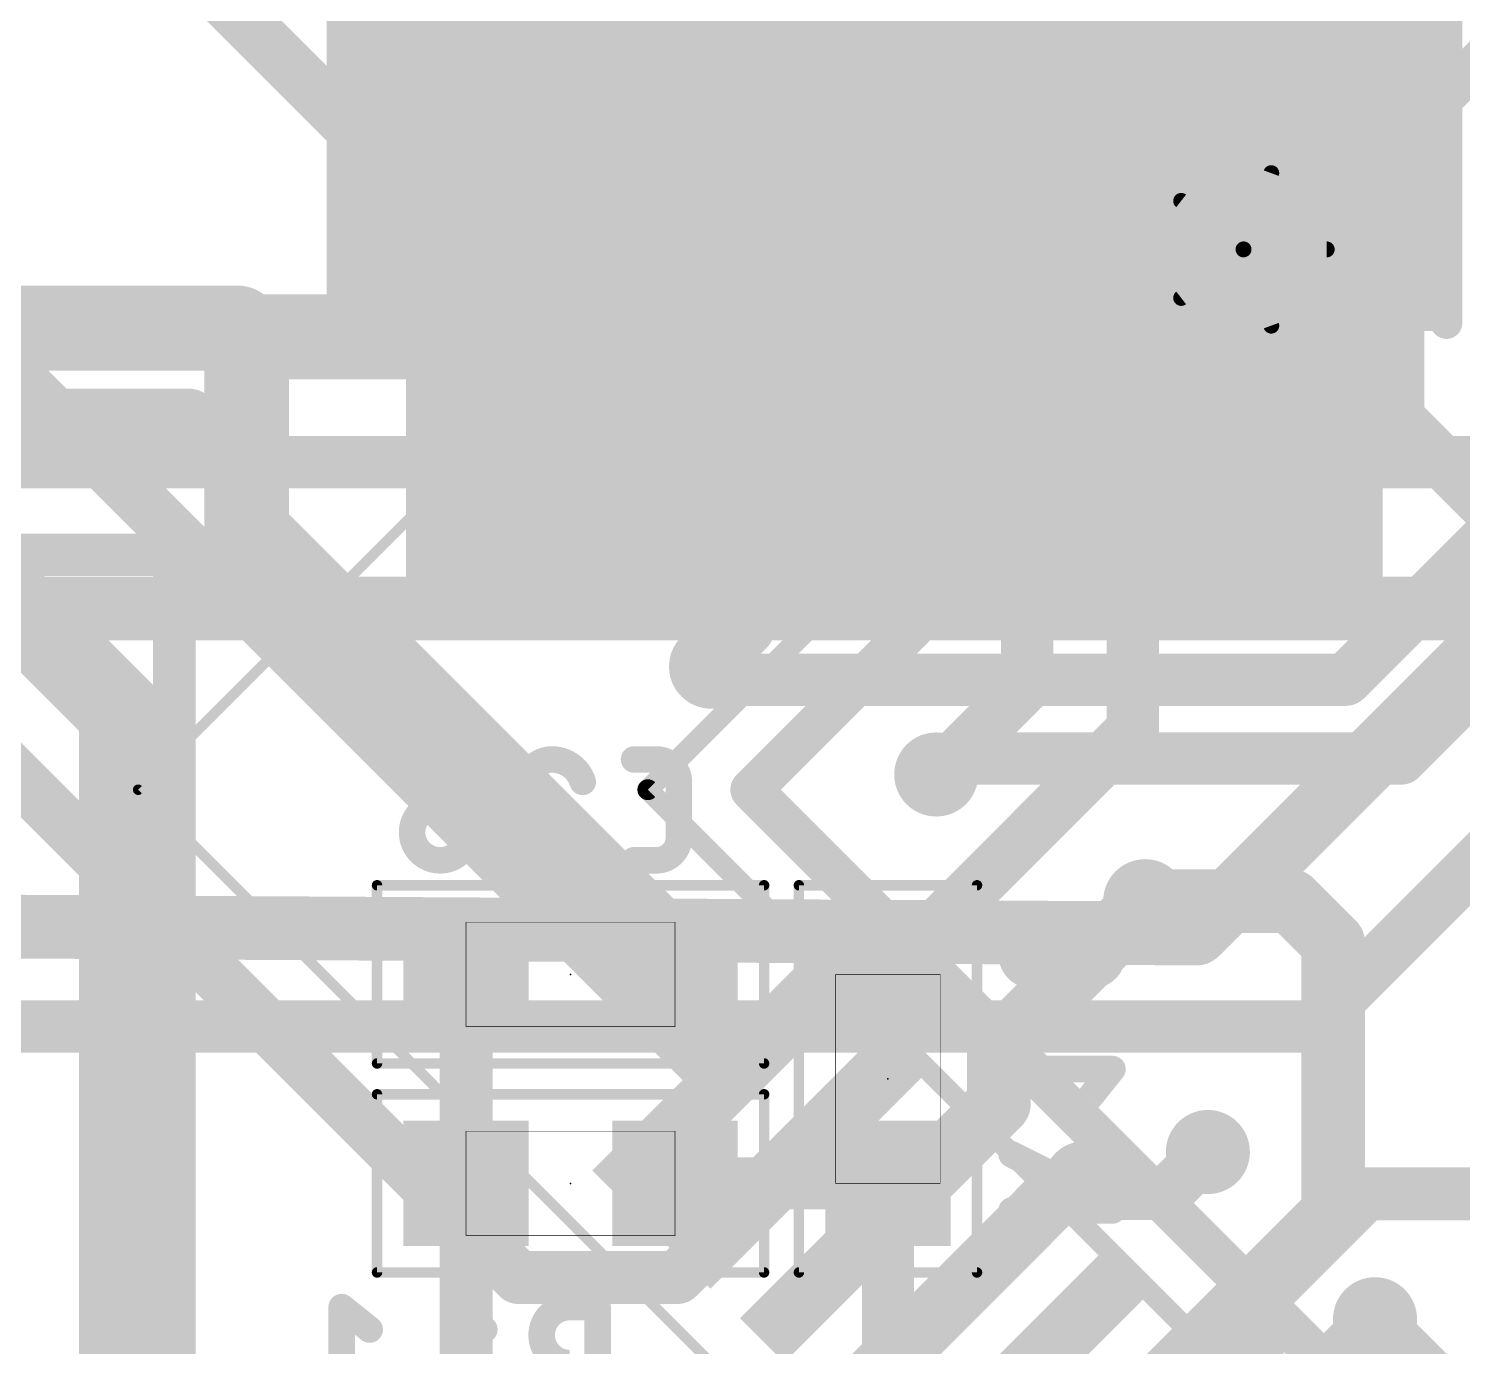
# Model space of a CAD drawing. Extents: x -4.1 to 63.7, y 1.1 to 51.7.
# Drawn here: x 9.06 to 15.92, y 10.17 to 16.47 of the extents above; entities that cross this region are included whole.
import ezdxf

# ---------------------------------------------------------------- set-up
doc = ezdxf.new("R2010")
doc.units = 0
for name, color, linetype in [('1', 12, 'CONTINUOUS'), ('15', 30, 'CONTINUOUS'), ('16', 132, 'CONTINUOUS'), ('18', 110, 'CONTINUOUS'), ('2', 41, 'CONTINUOUS'), ('21', 253, 'CONTINUOUS'), ('22', 253, 'CONTINUOUS'), ('24', 53, 'CONTINUOUS'), ('26', 253, 'CONTINUOUS'), ('40', 132, 'CONTINUOUS'), ('51', 253, 'CONTINUOUS'), ('52', 253, 'CONTINUOUS')]:
    doc.layers.add(name, color=color, linetype=linetype)

# ---------------------------------------------------------------- blocks, each defined once
blk = doc.blocks.new('RECT')
blk.add_solid([(-0.5, -0.5), (0.5, -0.5), (-0.5, 0.5), (0.5, 0.5)])
blk = doc.blocks.new('ROUNDV')
at = {"const_width": 0.5}
blk.add_lwpolyline([(0, -0.25, 1), (0, 0.25, 1), (0, -0.25)], format="xyb", dxfattribs=at)

msp = doc.modelspace()

# ---------------------------------------------------------------- linework, layer by layer
at = {"layer": '1'}
for points, const_width in [([(14.1497, 16.0068), (11.9, 18.2565)], 0.254), ([(12.7354, 14.5926), (9.2, 18.1281)], 0.254), ([(13.7961, 15.6533), (11.4, 18.0494)], 0.254), ([(8.7, 17.9), (12.3609, 14.2391)], 0.254), ([(10.9, 17.8423), (13.4426, 15.2997)], 0.254), ([(13.089, 14.9462), (10.4, 17.6352)], 0.254), ([(14.5032, 16.3604), (13.3, 17.5636)], 0.254), ([(12.3819, 11.4276), (7.8, 16.0095)], 0.254), ([(17.4, 15.4), (15.3595, 13.3595)], 0.25), ([(15.6235, 12.9825), (17.8532, 15.2123)], 0.25), ([(7.3, 14.6), (11.4, 10.5)], 0.254), ([(12.3609, 14.2391), (12.3819, 14.2391)], 0.254), ([(12.3223, 13.4223), (12.3223, 13.3595)], 0.25), ([(15.3595, 13.3595), (12.3223, 13.3595)], 0.25), ([(13.4, 12.9063), (13.4762, 12.9825)], 0.25), ([(13.4762, 12.9825), (15.6235, 12.9825)], 0.25), ([(14.4, 12.3), (13.7, 11.6)], 0.3048), ([(15.1, 12.3), (14.4, 12.3)], 0.3048), ([(15.3, 12.1), (15.1, 12.3)], 0.3048), ([(15.3, 10.8102), (15.3, 12.1)], 0.3048), ([(13.7, 11.6), (13.7, 11.3315)], 0.3048), ([(13.7, 11.3315), (13.089, 10.7205)], 0.3048), ([(12.7354, 11.0741), (12.1614, 10.5)], 0.254), ([(14.5, 10.9), (14.7, 11.1)], 0.25), ([(13.4426, 10.367), (13.9756, 10.9)], 0.25), ([(14.5, 10.9), (13.9756, 10.9)], 0.25), ([(14.1497, 9.6599), (15.3, 10.8102)], 0.3048), ([(12.1614, 10.5), (11.4, 10.5)], 0.254), ([(14.5032, 9.3063), (15.4969, 10.3)], 0.25), ([(15.4969, 10.3), (15.5, 10.3)], 0.25), ([(15.9, 9.9), (15.5, 10.3)], 0.25)]:
    msp.add_lwpolyline(points, dxfattribs=dict(at, const_width=const_width))
for points, const_width in [([(14.4583, 16.3155, 1), (14.5481, 16.4053)], 0.127), ([(14.1048, 15.9619, 1), (14.1946, 16.0517)], 0.127), ([(13.7512, 15.6084, 1), (13.841, 15.6982)], 0.127), ([(13.3976, 15.2548, 1), (13.4875, 15.3446)], 0.127), ([(13.0441, 14.9013, 1), (13.1339, 14.9911)], 0.127), ([(12.6905, 14.5477, 1), (12.7803, 14.6375)], 0.127), ([(12.3609, 14.3026, 1), (12.3609, 14.1756)], 0.127), ([(12.316, 14.1942, 1), (12.4058, 14.284)], 0.127), ([(12.3819, 14.1756, 1), (12.3819, 14.3026)], 0.127), ([(12.3848, 13.4223, 1), (12.2598, 13.4223)], 0.125), ([(12.3223, 13.422, 1), (12.3223, 13.297)], 0.125), ([(15.3153, 13.4037, 1), (15.4037, 13.3153)], 0.125), ([(15.3595, 13.297, 1), (15.3595, 13.422)], 0.125), ([(12.2598, 13.3595, 1), (12.3848, 13.3595)], 0.125), ([(13.4762, 13.045, 1), (13.4762, 12.92)], 0.125), ([(13.5204, 12.9383, 1), (13.432, 13.0267)], 0.125), ([(15.6235, 12.92, 1), (15.6235, 13.045)], 0.125), ([(15.5793, 13.0267, 1), (15.6676, 12.9383)], 0.125), ([(13.3558, 12.9505, 1), (13.4442, 12.8621)], 0.125), ([(14.4, 12.3762, 1), (14.4, 12.2238)], 0.1524), ([(14.4539, 12.2461, 1), (14.3461, 12.3539)], 0.1524), ([(15.1539, 12.3539, 1), (15.0461, 12.2461)], 0.1524), ([(15.1, 12.2238, 1), (15.1, 12.3762)], 0.1524), ([(15.3762, 12.1, 1), (15.2238, 12.1)], 0.1524), ([(15.2461, 12.0461, 1), (15.3539, 12.1539)], 0.1524), ([(13.7762, 11.6, 1), (13.6238, 11.6)], 0.1524), ([(13.6461, 11.6539, 1), (13.7539, 11.5461)], 0.1524), ([(12.337, 11.3827, 1), (12.4268, 11.4725)], 0.127), ([(13.7539, 11.2776, 1), (13.6461, 11.3854)], 0.1524), ([(13.6238, 11.3315, 1), (13.7762, 11.3315)], 0.1524), ([(12.7803, 11.0292, 1), (12.6905, 11.119)], 0.127), ([(14.7442, 11.0558, 1), (14.6558, 11.1442)], 0.125), ([(13.9756, 10.9625, 1), (13.9756, 10.8375)], 0.125), ([(14.0198, 10.8558, 1), (13.9314, 10.9442)], 0.125), ([(14.4558, 10.9442, 1), (14.5442, 10.8558)], 0.125), ([(14.5, 10.8375, 1), (14.5, 10.9625)], 0.125), ([(15.3539, 10.7563, 1), (15.2461, 10.8641)], 0.1524), ([(13.0351, 10.7744, 1), (13.1429, 10.6666)], 0.1524), ([(15.2238, 10.8102, 1), (15.3762, 10.8102)], 0.1524), ([(11.4, 10.5635, 1), (11.4, 10.4365)], 0.127), ([(11.3551, 10.4551, 1), (11.4449, 10.5449)], 0.127), ([(12.1165, 10.5449, 1), (12.2063, 10.4551)], 0.127), ([(12.1614, 10.4365, 1), (12.1614, 10.5635)], 0.127), ([(13.3984, 10.4112, 1), (13.4867, 10.3228)], 0.125), ([(15.4969, 10.3625, 1), (15.4969, 10.2375)], 0.125), ([(15.5442, 10.3442, 1), (15.4558, 10.2558)], 0.125), ([(15.5411, 10.2558, 1), (15.4527, 10.3442)], 0.125), ([(15.5, 10.2375, 1), (15.5, 10.3625)], 0.125)]:
    msp.add_lwpolyline(points, format="xyb", dxfattribs=dict(at, const_width=const_width))
at = {"layer": '15'}
for points, const_width in [([(18, 15.5), (14.6452, 12.1452)], 0.3048), ([(5.8, 14.6), (9.8203, 14.6)], 0.3048), ([(9.8203, 14.6), (9.9009, 14.5194)], 0.3048), ([(15.2, 11.7), (18.1, 14.6)], 0.25), ([(9.9009, 14.5194), (10.1, 14.5194)], 0.3048), ([(14.6452, 12.1452), (5.3, 12.2)], 0.3048), ([(3.4, 11.7), (15.2, 11.7)], 0.25)]:
    msp.add_lwpolyline(points, dxfattribs=dict(at, const_width=const_width))
for points, const_width in [([(9.8742, 14.6539, 1), (9.7664, 14.5461)], 0.1524), ([(9.8203, 14.5238, 1), (9.8203, 14.6762)], 0.1524), ([(9.9009, 14.5956, 1), (9.9009, 14.4432)], 0.1524), ([(9.847, 14.4655, 1), (9.9548, 14.5733)], 0.1524), ([(10.1, 14.4432, 1), (10.1, 14.5956)], 0.1524), ([(14.6447, 12.069, 1), (14.6456, 12.2214)], 0.1524), ([(14.5913, 12.199, 1), (14.699, 12.0913)], 0.1524), ([(15.1558, 11.7442, 1), (15.2442, 11.6558)], 0.125), ([(15.2, 11.6375, 1), (15.2, 11.7625)], 0.125)]:
    msp.add_lwpolyline(points, format="xyb", dxfattribs=dict(at, const_width=const_width))
at = {"layer": '16'}
for points, const_width in [([(13.835, 19.613), (13.835, 16.2356)], 0.25), ([(15.105, 19.613), (15.105, 16.2356)], 0.25), ([(13.8, 15.3), (11.295, 17.805)], 0.25), ([(13.835, 16.2356), (14.341, 15.7296)], 0.25), ([(15.105, 16.2356), (15.611, 15.7296)], 0.25), ([(14.341, 15.7296), (14.341, 13.122)], 0.25), ([(15.611, 15.7296), (15.611, 14.612)], 0.25), ([(13.8, 14.822), (13.8, 15.3)], 0.254), ([(8.659, 15.042), (10.058, 15.042)], 0.4064), ([(10.1, 15), (10.058, 15.042)], 0.4064), ([(11.082, 15), (10.1, 15)], 0.4064), ([(10.1, 15), (10.1, 14.067)], 0.4064), ([(11.295, 14.787), (11.082, 15)], 0.4064), ([(12.5, 14.722), (12.565, 14.787)], 0.25), ([(13.835, 14.787), (13.8, 14.822)], 0.254), ([(13.835, 14.787), (13.835, 13.335)], 0.25), ([(12.5, 13.6), (12.5, 14.722)], 0.25), ([(15.611, 14.612), (16.442, 13.781)], 0.25), ([(12.15, 12.017), (10.1, 14.067)], 0.4064), ([(12.3223, 13.4223), (12.5, 13.6)], 0.25), ([(13.835, 13.335), (13.4063, 12.9063)], 0.25), ([(14.341, 13.122), (13.169, 11.95)], 0.25), ([(13.4063, 12.9063), (13.4, 12.9063)], 0.25), ([(12.15, 12.017), (12.15, 11.95)], 0.4064), ([(11.15, 11.95), (11.15, 10.95)], 0.254), ([(11.15, 6.85), (11.15, 10.95)], 0.254), ([(12.15, 10.95), (13.169, 10.95)], 0.25), ([(13.169, 10.95), (13.169, 9.9656)], 0.25), ([(14.935, 10.3788), (15.4562, 10.9)], 0.254), ([(15.4562, 10.9), (18, 10.9)], 0.254), ([(14.935, 9.1), (14.935, 10.3788)], 0.254)]:
    msp.add_lwpolyline(points, dxfattribs=dict(at, const_width=const_width))
for points, const_width in [([(13.8792, 16.2798, 1), (13.7908, 16.1914)], 0.125), ([(15.1492, 16.2798, 1), (15.0608, 16.1914)], 0.125), ([(13.7725, 16.2356, 1), (13.8975, 16.2356)], 0.125), ([(15.0425, 16.2356, 1), (15.1675, 16.2356)], 0.125), ([(14.4035, 15.7296, 1), (14.2785, 15.7296)], 0.125), ([(15.6735, 15.7296, 1), (15.5485, 15.7296)], 0.125), ([(14.2968, 15.6854, 1), (14.3852, 15.7738)], 0.125), ([(15.5668, 15.6854, 1), (15.6552, 15.7738)], 0.125), ([(13.8635, 15.3, 1), (13.7365, 15.3)], 0.127), ([(13.7558, 15.2558, 1), (13.8442, 15.3442)], 0.125), ([(10.1298, 15.1138, 1), (9.9862, 14.9702)], 0.2032), ([(10.058, 14.9404, 1), (10.058, 15.1436)], 0.2032), ([(10.1, 15.1016, 1), (10.1, 14.8984)], 0.2032), ([(10.2016, 15, 1), (9.9984, 15)], 0.2032), ([(10.0282, 14.9282, 1), (10.1718, 15.0718)], 0.2032), ([(11.1538, 15.0718, 1), (11.0102, 14.9282)], 0.2032), ([(11.082, 14.8984, 1), (11.082, 15.1016)], 0.2032), ([(11.2232, 14.7152, 1), (11.3668, 14.8588)], 0.2032), ([(12.6092, 14.7428, 1), (12.5208, 14.8312)], 0.125), ([(13.8449, 14.8669, 1), (13.7551, 14.7771)], 0.127), ([(13.8975, 14.787, 1), (13.7725, 14.787)], 0.125), ([(13.7901, 14.7421, 1), (13.8799, 14.8319)], 0.127), ([(12.5625, 14.722, 1), (12.4375, 14.722)], 0.125), ([(12.4558, 14.7662, 1), (12.5442, 14.6778)], 0.125), ([(13.7365, 14.822, 1), (13.8635, 14.822)], 0.127), ([(15.6552, 14.6562, 1), (15.5668, 14.5678)], 0.125), ([(15.5485, 14.612, 1), (15.6735, 14.612)], 0.125), ([(10.1718, 14.1388, 1), (10.0282, 13.9951)], 0.2032), ([(9.9984, 14.067, 1), (10.2016, 14.067)], 0.2032), ([(12.5442, 13.5558, 1), (12.4558, 13.6442)], 0.125), ([(12.4375, 13.6, 1), (12.5625, 13.6)], 0.125), ([(12.2781, 13.4665, 1), (12.3665, 13.3782)], 0.125), ([(13.8792, 13.2908, 1), (13.7908, 13.3792)], 0.125), ([(13.7725, 13.335, 1), (13.8975, 13.335)], 0.125), ([(14.3852, 13.0778, 1), (14.2968, 13.1662)], 0.125), ([(14.2785, 13.122, 1), (14.4035, 13.122)], 0.125), ([(13.4, 12.9688, 1), (13.4, 12.8438)], 0.125), ([(13.3621, 12.9505, 1), (13.4505, 12.8621)], 0.125), ([(13.4063, 12.8438, 1), (13.4063, 12.9688)], 0.125), ([(12.2516, 12.017, 1), (12.0484, 12.017)], 0.2032), ([(12.0782, 11.9451, 1), (12.2218, 12.0888)], 0.2032), ([(11.2135, 11.95, 1), (11.0865, 11.95)], 0.127), ([(12.0484, 11.95, 1), (12.2516, 11.95)], 0.2032), ([(13.1248, 11.9942, 1), (13.2132, 11.9058)], 0.125), ([(11.2135, 10.95, 1), (11.0865, 10.95)], 0.127), ([(12.15, 11.0125, 1), (12.15, 10.8875)], 0.125), ([(13.2315, 10.95, 1), (13.1065, 10.95)], 0.125), ([(13.169, 10.8875, 1), (13.169, 11.0125)], 0.125), ([(11.0865, 10.95, 1), (11.2135, 10.95)], 0.127), ([(15.4562, 10.9635, 1), (15.4562, 10.8365)], 0.127), ([(15.5011, 10.8551, 1), (15.4113, 10.9449)], 0.127), ([(14.9985, 10.3788, 1), (14.8715, 10.3788)], 0.127), ([(14.8901, 10.4237, 1), (14.9799, 10.3339)], 0.127)]:
    msp.add_lwpolyline(points, format="xyb", dxfattribs=dict(at, const_width=const_width))
at = {"layer": '2'}
for points, const_width in [([(9.5, 13.2), (8.1, 14.6)], 0.4064), ([(38.5, 14.4), (4.2, 14.4)], 0.25), ([(38.3, 13.7), (3.7, 13.7)], 0.3048), ([(9.5, 4.9), (9.5, 13.2)], 0.4064)]:
    msp.add_lwpolyline(points, dxfattribs=dict(at, const_width=const_width))
at = {"layer": '2', "const_width": 0.2032}
for points in [[(9.6016, 13.2, 1), (9.3984, 13.2)], [(9.4282, 13.1282, 1), (9.5718, 13.2718)]]:
    msp.add_lwpolyline(points, format="xyb", dxfattribs=at)
at = {"layer": '21', "const_width": 0.2}
for points in [[(12.5148, 12.8333), (19.0909, 19.4094)], [(19.0909, 6.2573), (12.5148, 12.8333)]]:
    msp.add_lwpolyline(points, dxfattribs=at)
at = {"layer": '21', "const_width": 0.1}
for points in [[(12.5502, 12.8687, 1), (12.4795, 12.798)], [(12.4795, 12.8687, 1), (12.5502, 12.798)]]:
    msp.add_lwpolyline(points, format="xyb", dxfattribs=at)
at = {"layer": '22', "const_width": 0.1524}
for points in [[(10.5584, 15.0664), (10.5584, 19.3336)], [(15.8416, 19.3336), (15.8416, 15.0664)]]:
    msp.add_lwpolyline(points, dxfattribs=at)
at = {"layer": '22', "const_width": 0.0762}
for points in [[(10.5203, 15.0664, 1), (10.5965, 15.0664)], [(15.8035, 15.0664, 1), (15.8797, 15.0664)]]:
    msp.add_lwpolyline(points, format="xyb", dxfattribs=at)
at = {"layer": '24'}
for p in [(11.65, 11.95), (13.169, 11.45), (11.65, 10.95)]:
    msp.add_point(p, dxfattribs=at)
at = {"layer": '26'}
for points, const_width in [([(9.754, 13.957), (3.754, 13.957)], 0.2032), ([(9.754, 8.362), (9.754, 13.957)], 0.2032), ([(12.0612, 12.9781), (11.9539, 12.9781)], 0.127), ([(12.1684, 12.6027), (12.1684, 12.8709)], 0.127), ([(11.4804, 12.7636), (11.7083, 12.4955)], 0.127), ([(11.7083, 12.4955), (11.4402, 12.4955)], 0.127), ([(11.9539, 12.4955), (12.0612, 12.4955)], 0.127), ([(13.8681, 11.9382), (14.1363, 12.1527)], 0.127), ([(13.7609, 11.3628), (13.7609, 11.6309)], 0.127), ([(14.2435, 11.4968), (13.7609, 11.4968)], 0.127), ([(14.1363, 11.3628), (14.2435, 11.4968)], 0.127), ([(13.7609, 11.0886), (13.9754, 10.9814)], 0.127), ([(13.9754, 10.9545), (13.9754, 10.8205)], 0.127), ([(14.2435, 10.8205), (14.2435, 10.9545)], 0.127), ([(13.7609, 10.8205), (14.2435, 10.8205)], 0.127), ([(10.6886, 10.2509), (10.5546, 10.3581)], 0.127), ([(10.5546, 10.3581), (10.5546, 9.8755)], 0.127), ([(11.2372, 10.2509), (11.1032, 10.3581)], 0.127), ([(11.1032, 10.3581), (11.1032, 9.8755)], 0.127), ([(11.7795, 10.3581), (11.6455, 10.3581)], 0.127), ([(11.7795, 9.8755), (11.7795, 10.3581)], 0.127)]:
    msp.add_lwpolyline(points, dxfattribs=dict(at, const_width=const_width))
for points, const_width in [([(9.8048, 13.957, 1), (9.7032, 13.957)], 0.1016), ([(9.754, 13.9062, 1), (9.754, 14.0078)], 0.1016), ([(11.1329, 12.8709, 1), (10.9184, 12.8709)], 0.127), ([(11.5609, 12.9781, 0.4142), (11.4402, 12.8574)], 0.127), ([(11.7083, 12.8709, 0.3252), (11.5609, 12.9781)], 0.127), ([(11.5609, 13.0098, 1), (11.5609, 12.9464)], 0.0635), ([(11.5609, 12.9464, 1), (11.5609, 13.0098)], 0.0635), ([(11.9539, 13.0099, 1), (11.9539, 12.9464)], 0.0635), ([(12.1684, 12.8709, 0.4142), (12.0612, 12.9781)], 0.127), ([(12.0612, 13.0098, 1), (12.0612, 12.9463)], 0.0635), ([(12.0612, 12.9464, 1), (12.0612, 13.0099)], 0.0635), ([(10.8866, 12.8709, 1), (10.9502, 12.8709)], 0.0635), ([(10.9184, 12.8709, 1), (11.1329, 12.8709)], 0.127), ([(10.9502, 12.8709, 1), (10.8867, 12.8709)], 0.0635), ([(11.1646, 12.8709, 1), (11.1011, 12.8709)], 0.0635), ([(11.1011, 12.8709, 1), (11.1646, 12.8709)], 0.0635), ([(11.4402, 12.8574, 0.2053), (11.4804, 12.7636)], 0.127), ([(11.472, 12.8574, 1), (11.4085, 12.8574)], 0.0635), ([(11.6781, 12.8611, 1), (11.7385, 12.8806)], 0.0635), ([(12.2002, 12.8709, 1), (12.1367, 12.8709)], 0.0635), ([(12.1367, 12.8709, 1), (12.2002, 12.8709)], 0.0635), ([(11.4085, 12.8574, 1), (11.472, 12.8574)], 0.0635), ([(11.1597, 12.6296, 1), (10.8916, 12.6296)], 0.127), ([(11.5046, 12.7842, 1), (11.4563, 12.743)], 0.0635), ([(11.4585, 12.7406, 1), (11.5023, 12.7866)], 0.0635), ([(10.9233, 12.6296, 1), (10.8598, 12.6296)], 0.0635), ([(10.8598, 12.6296, 1), (10.9233, 12.6296)], 0.0635), ([(10.8916, 12.6296, 1), (11.1597, 12.6296)], 0.127), ([(11.1915, 12.6296, 1), (11.128, 12.6296)], 0.0635), ([(11.128, 12.6296, 1), (11.1915, 12.6296)], 0.0635), ([(12.0612, 12.4955, 0.4142), (12.1684, 12.6027)], 0.127), ([(12.2002, 12.6027, 1), (12.1367, 12.6027)], 0.0635), ([(12.1367, 12.6027, 1), (12.2002, 12.6027)], 0.0635), ([(11.4402, 12.5273, 1), (11.4402, 12.4637)], 0.0635), ([(11.7083, 12.4637, 1), (11.7083, 12.5273)], 0.0635), ([(11.9539, 12.5273, 1), (11.9539, 12.4637)], 0.0635), ([(12.0612, 12.5273, 1), (12.0612, 12.4637)], 0.0635), ([(12.0612, 12.4637, 1), (12.0612, 12.5273)], 0.0635), ([(11.6841, 12.4749, 1), (11.7325, 12.5161)], 0.0635), ([(14.0022, 12.1795, 0.1139), (13.8279, 12.1393)], 0.127), ([(14.1765, 12.1393, 0.1139), (14.0022, 12.1795)], 0.127), ([(14.0022, 12.2113, 1), (14.0022, 12.1478)], 0.0635), ([(14.0022, 12.1478, 1), (14.0022, 12.2113)], 0.0635), ([(14.1561, 12.1279, 1), (14.1164, 12.1775)], 0.0635), ([(13.8279, 12.1393, 0.3205), (13.7609, 12.0454)], 0.127), ([(13.814, 12.1678, 1), (13.8418, 12.1107)], 0.0635), ([(13.8382, 12.1093, 1), (13.8176, 12.1693)], 0.0635), ([(14.2435, 12.0454, 0.3205), (14.1765, 12.1393)], 0.127), ([(14.1868, 12.1693, 1), (14.1662, 12.1093)], 0.0635), ([(14.1626, 12.1107, 1), (14.1904, 12.1678)], 0.0635), ([(13.7609, 12.0454, 0.3205), (13.8279, 11.9516)], 0.127), ([(13.7926, 12.0454, 1), (13.7292, 12.0454)], 0.0635), ([(13.7292, 12.0454, 1), (13.7926, 12.0454)], 0.0635), ([(14.1765, 11.9516, 0.3205), (14.2435, 12.0454)], 0.127), ([(14.2752, 12.0454, 1), (14.2118, 12.0454)], 0.0635), ([(14.2118, 12.0454, 1), (14.2752, 12.0454)], 0.0635), ([(13.8279, 11.9516, 0.1139), (14.0022, 11.9114)], 0.127), ([(13.8418, 11.9801, 1), (13.814, 11.9231)], 0.0635), ([(13.8176, 11.9216, 1), (13.8382, 11.9816)], 0.0635), ([(14.0022, 11.9114, 0.1139), (14.1765, 11.9516)], 0.127), ([(14.1662, 11.9816, 1), (14.1868, 11.9216)], 0.0635), ([(14.1904, 11.9231, 1), (14.1626, 11.9801)], 0.0635), ([(13.8483, 11.963, 1), (13.888, 11.9134)], 0.0635), ([(14.0022, 11.9431, 1), (14.0022, 11.8796)], 0.0635), ([(14.0022, 11.8796, 1), (14.0022, 11.9431)], 0.0635), ([(13.7927, 11.6309, 1), (13.7292, 11.6309)], 0.0635), ([(13.7609, 11.5286, 1), (13.7609, 11.4651)], 0.0635), ([(14.2683, 11.477, 1), (14.2187, 11.5166)], 0.0635), ([(14.2435, 11.4651, 1), (14.2435, 11.5286)], 0.0635), ([(13.7292, 11.3628, 1), (13.7927, 11.3628)], 0.0635), ([(14.1115, 11.3826, 1), (14.161, 11.3429)], 0.0635), ([(13.7751, 11.117, 1), (13.7467, 11.0602)], 0.0635), ([(14.2435, 10.9545, 1), (13.9754, 10.9545)], 0.127), ([(14.0071, 10.9545, 1), (13.9436, 10.9545)], 0.0635), ([(13.9436, 10.9545, 1), (14.0071, 10.9545)], 0.0635), ([(13.9612, 10.953, 1), (13.9896, 11.0098)], 0.0635), ([(14.2753, 10.9545, 1), (14.2118, 10.9545)], 0.0635), ([(14.2118, 10.9545, 1), (14.2753, 10.9545)], 0.0635), ([(13.7609, 10.8522, 1), (13.7609, 10.7887)], 0.0635), ([(13.9436, 10.8205, 1), (14.0071, 10.8205)], 0.0635), ([(14.2118, 10.8205, 1), (14.2753, 10.8205)], 0.0635), ([(14.2435, 10.7887, 1), (14.2435, 10.8522)], 0.0635), ([(10.5744, 10.3829, 1), (10.5347, 10.3333)], 0.0635), ([(10.5863, 10.3581, 1), (10.5228, 10.3581)], 0.0635), ([(11.123, 10.3829, 1), (11.0833, 10.3333)], 0.0635), ([(11.1349, 10.3581, 1), (11.0714, 10.3581)], 0.0635), ([(11.6455, 10.3581, 1), (11.6455, 10.09)], 0.127), ([(11.6455, 10.3899, 1), (11.6455, 10.3263)], 0.0635), ([(11.6455, 10.3263, 1), (11.6455, 10.3899)], 0.0635), ([(11.8113, 10.3581, 1), (11.7478, 10.3581)], 0.0635), ([(11.7795, 10.3263, 1), (11.7795, 10.3899)], 0.0635), ([(10.6688, 10.2261, 1), (10.7084, 10.2756)], 0.0635), ([(11.2174, 10.2261, 1), (11.2571, 10.2756)], 0.0635)]:
    msp.add_lwpolyline(points, format="xyb", dxfattribs=dict(at, const_width=const_width))
at = {"layer": '40'}
for points, const_width in [([(10.5965, 19.2955), (10.5965, 15.1045)], 0.1524), ([(10.6092, 19.2828), (10.6092, 15.1172)], 0.1524), ([(15.7908, 15.1172), (15.7908, 19.2828)], 0.1524), ([(15.8035, 15.1045), (15.8035, 19.2955)], 0.1524), ([(10.5965, 16.4592), (15.8035, 16.4592)], 0.1524), ([(10.5965, 16.3068), (15.8035, 16.3068)], 0.1524), ([(10.5965, 16.1544), (15.8035, 16.1544)], 0.1524), ([(10.5965, 16.002), (15.8035, 16.002)], 0.1524), ([(10.5965, 15.8496), (15.8035, 15.8496)], 0.1524), ([(10.5965, 15.6972), (15.8035, 15.6972)], 0.1524), ([(10.5965, 15.5448), (15.8035, 15.5448)], 0.1524), ([(10.5965, 15.3924), (15.8035, 15.3924)], 0.1524), ([(10.5965, 15.24), (15.8035, 15.24)], 0.1524), ([(10.5965, 15.1045), (10.9394, 15.1045)], 0.1524), ([(10.6092, 15.1172), (10.9394, 15.1172)], 0.1524), ([(10.9394, 13.8472), (10.9394, 15.1172)], 0.1524), ([(10.9394, 15.1045), (10.9394, 13.8472)], 0.1524), ([(10.9394, 15.0876), (15.4606, 15.0876)], 0.1524), ([(15.4606, 13.8472), (15.4606, 15.1172)], 0.1524), ([(15.4606, 15.1172), (15.7908, 15.1172)], 0.1524), ([(15.4606, 13.8472), (15.4606, 15.1045)], 0.1524), ([(15.4606, 15.1045), (15.8035, 15.1045)], 0.1524), ([(10.9394, 14.9352), (15.4606, 14.9352)], 0.1524), ([(10.9394, 14.7828), (15.4606, 14.7828)], 0.1524), ([(10.9394, 14.6304), (15.4606, 14.6304)], 0.1524), ([(10.9394, 14.478), (15.4606, 14.478)], 0.1524), ([(10.9394, 14.3256), (15.4606, 14.3256)], 0.1524), ([(10.9394, 14.1732), (15.4606, 14.1732)], 0.1524), ([(10.9394, 14.0208), (15.4606, 14.0208)], 0.1524), ([(10.9394, 13.8684), (15.4606, 13.8684)], 0.1524), ([(10.9394, 13.8472), (15.4606, 13.8472)], 0.1524), ([(10.9394, 13.8472), (15.4606, 13.8472)], 0.1524), ([(10.7238, 11.5238), (10.7238, 12.3762)], 0.05), ([(10.7238, 12.3762), (12.5762, 12.3762)], 0.05), ([(12.5762, 12.3762), (12.5762, 11.5238)], 0.05), ([(12.7428, 10.5238), (12.7428, 12.3762)], 0.05), ([(12.7428, 12.3762), (13.5952, 12.3762)], 0.05), ([(13.5952, 12.3762), (13.5952, 10.5238)], 0.05), ([(12.5762, 11.5238), (10.7238, 11.5238)], 0.05), ([(10.7238, 11.3762), (12.5762, 11.3762)], 0.05), ([(10.7238, 10.5238), (10.7238, 11.3762)], 0.05), ([(12.5762, 11.3762), (12.5762, 10.5238)], 0.05), ([(12.5762, 10.5238), (10.7238, 10.5238)], 0.05), ([(13.5952, 10.5238), (12.7428, 10.5238)], 0.05)]:
    msp.add_lwpolyline(points, dxfattribs=dict(at, const_width=const_width))
for points, const_width in [([(10.5965, 16.4973, 1), (10.5965, 16.4211)], 0.0762), ([(15.8035, 16.4211, 1), (15.8035, 16.4973)], 0.0762), ([(10.5965, 16.3449, 1), (10.5965, 16.2687)], 0.0762), ([(15.8035, 16.2687, 1), (15.8035, 16.3449)], 0.0762), ([(10.5965, 16.1925, 1), (10.5965, 16.1163)], 0.0762), ([(15.8035, 16.1163, 1), (15.8035, 16.1925)], 0.0762), ([(10.5965, 16.0401, 1), (10.5965, 15.9639)], 0.0762), ([(15.8035, 15.9639, 1), (15.8035, 16.0401)], 0.0762), ([(10.5965, 15.8877, 1), (10.5965, 15.8115)], 0.0762), ([(15.8035, 15.8115, 1), (15.8035, 15.8877)], 0.0762), ([(10.5965, 15.7353, 1), (10.5965, 15.6591)], 0.0762), ([(15.8035, 15.6591, 1), (15.8035, 15.7353)], 0.0762), ([(10.5965, 15.5829, 1), (10.5965, 15.5067)], 0.0762), ([(15.8035, 15.5067, 1), (15.8035, 15.5829)], 0.0762), ([(10.5965, 15.4305, 1), (10.5965, 15.3543)], 0.0762), ([(15.8035, 15.3543, 1), (15.8035, 15.4305)], 0.0762), ([(10.5965, 15.2781, 1), (10.5965, 15.2019)], 0.0762), ([(15.8035, 15.2019, 1), (15.8035, 15.2781)], 0.0762), ([(10.5965, 15.1426, 1), (10.5965, 15.0664)], 0.0762), ([(10.6092, 15.1553, 1), (10.6092, 15.0791)], 0.0762), ([(10.9775, 15.1172, 1), (10.9013, 15.1172)], 0.0762), ([(10.9775, 15.1045, 1), (10.9013, 15.1045)], 0.0762), ([(10.9394, 15.1257, 1), (10.9394, 15.0495)], 0.0762), ([(10.9394, 15.0791, 1), (10.9394, 15.1553)], 0.0762), ([(10.9394, 15.0664, 1), (10.9394, 15.1426)], 0.0762), ([(15.4987, 15.1172, 1), (15.4225, 15.1172)], 0.0762), ([(15.4606, 15.1553, 1), (15.4606, 15.0791)], 0.0762), ([(15.4987, 15.1045, 1), (15.4225, 15.1045)], 0.0762), ([(15.4606, 15.1426, 1), (15.4606, 15.0664)], 0.0762), ([(15.4606, 15.0495, 1), (15.4606, 15.1257)], 0.0762), ([(15.7908, 15.0791, 1), (15.7908, 15.1553)], 0.0762), ([(15.8035, 15.0664, 1), (15.8035, 15.1426)], 0.0762), ([(10.5584, 15.1045, 1), (10.6346, 15.1045)], 0.0762), ([(10.5711, 15.1172, 1), (10.6473, 15.1172)], 0.0762), ([(15.7527, 15.1172, 1), (15.8289, 15.1172)], 0.0762), ([(15.7654, 15.1045, 1), (15.8416, 15.1045)], 0.0762), ([(10.9394, 14.9733, 1), (10.9394, 14.8971)], 0.0762), ([(15.4606, 14.8971, 1), (15.4606, 14.9733)], 0.0762), ([(10.9394, 14.8209, 1), (10.9394, 14.7447)], 0.0762), ([(15.4606, 14.7447, 1), (15.4606, 14.8209)], 0.0762), ([(10.9394, 14.6685, 1), (10.9394, 14.5923)], 0.0762), ([(15.4606, 14.5923, 1), (15.4606, 14.6685)], 0.0762), ([(10.9394, 14.5161, 1), (10.9394, 14.4399)], 0.0762), ([(15.4606, 14.4399, 1), (15.4606, 14.5161)], 0.0762), ([(10.9394, 14.3637, 1), (10.9394, 14.2875)], 0.0762), ([(15.4606, 14.2875, 1), (15.4606, 14.3637)], 0.0762), ([(10.9394, 14.2113, 1), (10.9394, 14.1351)], 0.0762), ([(15.4606, 14.1351, 1), (15.4606, 14.2113)], 0.0762), ([(10.9394, 14.0589, 1), (10.9394, 13.9827)], 0.0762), ([(15.4606, 13.9827, 1), (15.4606, 14.0589)], 0.0762), ([(10.9394, 13.9065, 1), (10.9394, 13.8303)], 0.0762), ([(15.4606, 13.8303, 1), (15.4606, 13.9065)], 0.0762), ([(10.9394, 13.8853, 1), (10.9394, 13.8091)], 0.0762), ([(10.9394, 13.8853, 1), (10.9394, 13.8091)], 0.0762), ([(10.9013, 13.8472, 1), (10.9775, 13.8472)], 0.0762), ([(10.9013, 13.8472, 1), (10.9775, 13.8472)], 0.0762), ([(15.4225, 13.8472, 1), (15.4987, 13.8472)], 0.0762), ([(15.4225, 13.8472, 1), (15.4987, 13.8472)], 0.0762), ([(15.4606, 13.8091, 1), (15.4606, 13.8853)], 0.0762), ([(15.4606, 13.8091, 1), (15.4606, 13.8853)], 0.0762), ([(10.7363, 12.3762, 1), (10.7113, 12.3762)], 0.025), ([(10.7238, 12.3887, 1), (10.7238, 12.3637)], 0.025), ([(12.5887, 12.3762, 1), (12.5637, 12.3762)], 0.025), ([(12.5762, 12.3637, 1), (12.5762, 12.3887)], 0.025), ([(12.7553, 12.3762, 1), (12.7303, 12.3762)], 0.025), ([(12.7428, 12.3887, 1), (12.7428, 12.3637)], 0.025), ([(13.6077, 12.3762, 1), (13.5827, 12.3762)], 0.025), ([(13.5952, 12.3637, 1), (13.5952, 12.3887)], 0.025), ([(10.7238, 11.5363, 1), (10.7238, 11.5113)], 0.025), ([(10.7113, 11.5238, 1), (10.7363, 11.5238)], 0.025), ([(12.5637, 11.5238, 1), (12.5887, 11.5238)], 0.025), ([(12.5762, 11.5113, 1), (12.5762, 11.5363)], 0.025), ([(10.7238, 11.3887, 1), (10.7238, 11.3637)], 0.025), ([(10.7363, 11.3762, 1), (10.7113, 11.3762)], 0.025), ([(12.5887, 11.3762, 1), (12.5637, 11.3762)], 0.025), ([(12.5762, 11.3637, 1), (12.5762, 11.3887)], 0.025), ([(10.7238, 10.5363, 1), (10.7238, 10.5113)], 0.025), ([(10.7113, 10.5238, 1), (10.7363, 10.5238)], 0.025), ([(12.5637, 10.5238, 1), (12.5887, 10.5238)], 0.025), ([(12.5762, 10.5113, 1), (12.5762, 10.5363)], 0.025), ([(12.7428, 10.5363, 1), (12.7428, 10.5113)], 0.025), ([(12.7303, 10.5238, 1), (12.7553, 10.5238)], 0.025), ([(13.5827, 10.5238, 1), (13.6077, 10.5238)], 0.025), ([(13.5952, 10.5113, 1), (13.5952, 10.5363)], 0.025)]:
    msp.add_lwpolyline(points, format="xyb", dxfattribs=dict(at, const_width=const_width))
at = {"layer": '51'}
for points, const_width in [([(9.5803, 12.8333), (19.0909, 22.3439)], 0.05), ([(12.0199, 12.8333), (19.0909, 19.9044)], 0.1), ([(19.0909, 3.3228), (9.5803, 12.8333)], 0.05), ([(19.0909, 5.7623), (12.0199, 12.8333)], 0.1)]:
    msp.add_lwpolyline(points, dxfattribs=dict(at, const_width=const_width))
for points, const_width in [([(9.5892, 12.8422, 1), (9.5715, 12.8245)], 0.025), ([(9.5715, 12.8422, 1), (9.5892, 12.8245)], 0.025), ([(12.0375, 12.851, 1), (12.0022, 12.8157)], 0.05), ([(12.0022, 12.851, 1), (12.0375, 12.8157)], 0.05)]:
    msp.add_lwpolyline(points, format="xyb", dxfattribs=dict(at, const_width=const_width))
at = {"layer": '52'}
for points, const_width in [([(10.7108, 15.2188), (10.7108, 19.1812)], 0.1524), ([(15.6892, 16.8952), (15.6892, 15.2188)], 0.1524), ([(14.8708, 15.4185), (15.0034, 15.7832)], 0.0762), ([(14.8708, 15.4185), (14.5723, 15.6506)], 0.0762), ([(14.5723, 15.1863), (14.8708, 15.4185)], 0.0762), ([(15.2687, 15.4185), (14.8708, 15.4185)], 0.0762), ([(14.8708, 15.4185), (15.0034, 15.0537)], 0.0762), ([(15.6892, 15.2188), (10.7108, 15.2188)], 0.1524), ([(11.041, 15.2188), (11.549, 15.2188)], 0.1524), ([(11.041, 14.1012), (11.041, 15.2188)], 0.1524), ([(11.549, 15.2188), (11.549, 14.1012)], 0.1524), ([(12.311, 15.2188), (12.819, 15.2188)], 0.1524), ([(12.311, 14.1012), (12.311, 15.2188)], 0.1524), ([(12.819, 15.2188), (12.819, 14.1012)], 0.1524), ([(13.581, 15.2188), (14.089, 15.1934)], 0.1524), ([(13.581, 14.1012), (13.581, 15.2188)], 0.1524), ([(14.089, 15.1934), (14.089, 14.1012)], 0.1524), ([(14.851, 15.2188), (15.359, 15.1934)], 0.1524), ([(14.851, 14.1012), (14.851, 15.2188)], 0.1524), ([(15.359, 15.1934), (15.359, 14.1012)], 0.1524), ([(11.549, 14.1012), (11.041, 14.1012)], 0.1524), ([(12.819, 14.1012), (12.311, 14.1012)], 0.1524), ([(14.089, 14.1012), (13.581, 14.1012)], 0.1524), ([(15.359, 14.1012), (14.851, 14.1012)], 0.1524), ([(11.15, 12.2), (11.15, 11.7)], 0.0025), ([(12.15, 12.2), (11.15, 12.2)], 0.0025), ([(12.15, 11.7), (12.15, 12.2)], 0.0025), ([(13.419, 11.95), (12.919, 11.95)], 0.0025), ([(12.919, 11.95), (12.919, 10.95)], 0.0025), ([(13.419, 10.95), (13.419, 11.95)], 0.0025), ([(11.15, 11.7), (12.15, 11.7)], 0.0025), ([(12.15, 11.2), (11.15, 11.2)], 0.0025), ([(11.15, 11.2), (11.15, 10.7)], 0.0025), ([(12.15, 10.7), (12.15, 11.2)], 0.0025), ([(12.919, 10.95), (13.419, 10.95)], 0.0025), ([(11.15, 10.7), (12.15, 10.7)], 0.0025)]:
    msp.add_lwpolyline(points, dxfattribs=dict(at, const_width=const_width))
for points, const_width in [([(15.0213, 15.7767, 1), (14.9855, 15.7898)], 0.0381), ([(14.584, 15.6656, 1), (14.5606, 15.6356)], 0.0381), ([(14.8708, 15.4375, 1), (14.8708, 15.3994)], 0.0381), ([(14.8887, 15.425, 1), (14.8529, 15.412)], 0.0381), ([(14.8529, 15.425, 1), (14.8887, 15.412)], 0.0381), ([(14.8824, 15.4034, 1), (14.8591, 15.4335)], 0.0381), ([(14.8591, 15.4034, 1), (14.8824, 15.4335)], 0.0381), ([(15.2687, 15.3994, 1), (15.2687, 15.4375)], 0.0381), ([(10.7108, 15.2569, 1), (10.7108, 15.1807)], 0.0762), ([(10.6727, 15.2188, 1), (10.7489, 15.2188)], 0.0762), ([(11.041, 15.2569, 1), (11.041, 15.1807)], 0.0762), ([(11.0791, 15.2188, 1), (11.0029, 15.2188)], 0.0762), ([(11.5871, 15.2188, 1), (11.5109, 15.2188)], 0.0762), ([(11.549, 15.1807, 1), (11.549, 15.2569)], 0.0762), ([(12.311, 15.2569, 1), (12.311, 15.1807)], 0.0762), ([(12.3491, 15.2188, 1), (12.2729, 15.2188)], 0.0762), ([(12.8571, 15.2188, 1), (12.7809, 15.2188)], 0.0762), ([(12.819, 15.1807, 1), (12.819, 15.2569)], 0.0762), ([(13.5829, 15.2569, 1), (13.5791, 15.1807)], 0.0762), ([(13.6191, 15.2188, 1), (13.5429, 15.2188)], 0.0762), ([(14.1271, 15.1934, 1), (14.0509, 15.1934)], 0.0762), ([(14.0871, 15.1553, 1), (14.0909, 15.2315)], 0.0762), ([(14.8529, 15.2569, 1), (14.8491, 15.1807)], 0.0762), ([(14.8891, 15.2188, 1), (14.8129, 15.2188)], 0.0762), ([(15.3971, 15.1934, 1), (15.3209, 15.1934)], 0.0762), ([(15.3571, 15.1553, 1), (15.3609, 15.2315)], 0.0762), ([(15.6511, 15.2188, 1), (15.7273, 15.2188)], 0.0762), ([(15.6892, 15.1807, 1), (15.6892, 15.2569)], 0.0762), ([(14.5606, 15.2014, 1), (14.584, 15.1713)], 0.0381), ([(14.9855, 15.0472, 1), (15.0213, 15.0602)], 0.0381), ([(11.041, 14.1393, 1), (11.041, 14.0631)], 0.0762), ([(11.0029, 14.1012, 1), (11.0791, 14.1012)], 0.0762), ([(11.5109, 14.1012, 1), (11.5871, 14.1012)], 0.0762), ([(11.549, 14.0631, 1), (11.549, 14.1393)], 0.0762), ([(12.311, 14.1393, 1), (12.311, 14.0631)], 0.0762), ([(12.2729, 14.1012, 1), (12.3491, 14.1012)], 0.0762), ([(12.7809, 14.1012, 1), (12.8571, 14.1012)], 0.0762), ([(12.819, 14.0631, 1), (12.819, 14.1393)], 0.0762), ([(13.581, 14.1393, 1), (13.581, 14.0631)], 0.0762), ([(13.5429, 14.1012, 1), (13.6191, 14.1012)], 0.0762), ([(14.0509, 14.1012, 1), (14.1271, 14.1012)], 0.0762), ([(14.089, 14.0631, 1), (14.089, 14.1393)], 0.0762), ([(14.851, 14.1393, 1), (14.851, 14.0631)], 0.0762), ([(14.8129, 14.1012, 1), (14.8891, 14.1012)], 0.0762), ([(15.3209, 14.1012, 1), (15.3971, 14.1012)], 0.0762), ([(15.359, 14.0631, 1), (15.359, 14.1393)], 0.0762), ([(11.1506, 12.2, 1), (11.1494, 12.2)], 0.0013), ([(11.15, 12.2006, 1), (11.15, 12.1994)], 0.0013), ([(12.1506, 12.2, 1), (12.1494, 12.2)], 0.0013), ([(12.15, 12.1994, 1), (12.15, 12.2006)], 0.0013), ([(12.9196, 11.95, 1), (12.9184, 11.95)], 0.0013), ([(12.919, 11.9506, 1), (12.919, 11.9494)], 0.0013), ([(13.4196, 11.95, 1), (13.4184, 11.95)], 0.0013), ([(13.419, 11.9494, 1), (13.419, 11.9506)], 0.0013), ([(11.15, 11.7006, 1), (11.15, 11.6994)], 0.0013), ([(11.1494, 11.7, 1), (11.1506, 11.7)], 0.0013), ([(12.1494, 11.7, 1), (12.1506, 11.7)], 0.0013), ([(12.15, 11.6994, 1), (12.15, 11.7006)], 0.0013), ([(11.15, 11.2006, 1), (11.15, 11.1994)], 0.0013), ([(11.1506, 11.2, 1), (11.1494, 11.2)], 0.0013), ([(12.1506, 11.2, 1), (12.1494, 11.2)], 0.0013), ([(12.15, 11.1994, 1), (12.15, 11.2006)], 0.0013), ([(12.9184, 10.95, 1), (12.9196, 10.95)], 0.0013), ([(12.919, 10.9506, 1), (12.919, 10.9494)], 0.0013), ([(13.4184, 10.95, 1), (13.4196, 10.95)], 0.0013), ([(13.419, 10.9494, 1), (13.419, 10.9506)], 0.0013), ([(11.15, 10.7006, 1), (11.15, 10.6994)], 0.0013), ([(11.1494, 10.7, 1), (11.1506, 10.7)], 0.0013), ([(12.1494, 10.7, 1), (12.1506, 10.7)], 0.0013), ([(12.15, 10.6994, 1), (12.15, 10.7006)], 0.0013)]:
    msp.add_lwpolyline(points, format="xyb", dxfattribs=dict(at, const_width=const_width))

# ---------------------------------------------------------------- block references
at = {"layer": '1', "xscale": 1.475, "yscale": 0.3}
for p, rotation in [((15.2103, 17.0675), 315), ((14.8568, 16.7139), 315), ((14.5032, 16.3604), 315), ((14.1497, 16.0068), 315), ((13.7961, 15.6533), 315), ((13.4426, 15.2997), 315), ((13.089, 14.9462), 315), ((12.7354, 14.5926), 315), ((12.3819, 14.2391), 315), ((12.3819, 11.4276), 45), ((12.7354, 11.0741), 45), ((13.089, 10.7205), 45), ((13.4426, 10.367), 45), ((13.7961, 10.0134), 45), ((14.1497, 9.6599), 45)]:
    msp.add_blockref('RECT', p, dxfattribs=dict(at, rotation=rotation))
at = {"layer": '16'}
for p, xscale, yscale, rotation in [((11.295, 14.787), 1.6764, 0.508, 90), ((12.565, 14.787), 1.6764, 0.508, 90), ((13.835, 14.787), 1.6764, 0.508, 90), ((15.105, 14.787), 1.6764, 0.508, 90), ((13.169, 11.95), 0.6, 0.6, 270), ((11.15, 10.95), 0.6, 0.6, 180), ((12.15, 10.95), 0.6, 0.6, 180), ((13.169, 10.95), 0.6, 0.6, 270)]:
    msp.add_blockref('RECT', p, dxfattribs=dict(at, xscale=xscale, yscale=yscale, rotation=rotation))
at = {"layer": '16', "xscale": 0.6, "yscale": 0.6}
for p in [(11.15, 11.95), (12.15, 11.95)]:
    msp.add_blockref('RECT', p, dxfattribs=at)
at = {"layer": '18', "xscale": 0.4024, "yscale": 0.4024}
for p in [(10.1, 15), (10.1, 15), (12.3223, 13.4223), (12.3223, 13.4223), (13.4, 12.9063), (13.4, 12.9063), (14.4, 12.3), (14.4, 12.3), (14.7, 11.1), (14.7, 11.1), (15.5, 10.3), (15.5, 10.3)]:
    msp.add_blockref('ROUNDV', p, dxfattribs=at)
at = {"layer": '52', "xscale": 0.2, "yscale": 0.5}
for p in [(11.25, 11.95), (11.25, 10.95)]:
    msp.add_blockref('RECT', p, dxfattribs=at)
for p, rotation in [((12.05, 11.95), 180), ((13.169, 11.85), 270), ((12.05, 10.95), 180), ((13.169, 11.05), 90)]:
    msp.add_blockref('RECT', p, dxfattribs=dict(at, rotation=rotation))

doc.saveas('drawing.dxf')
